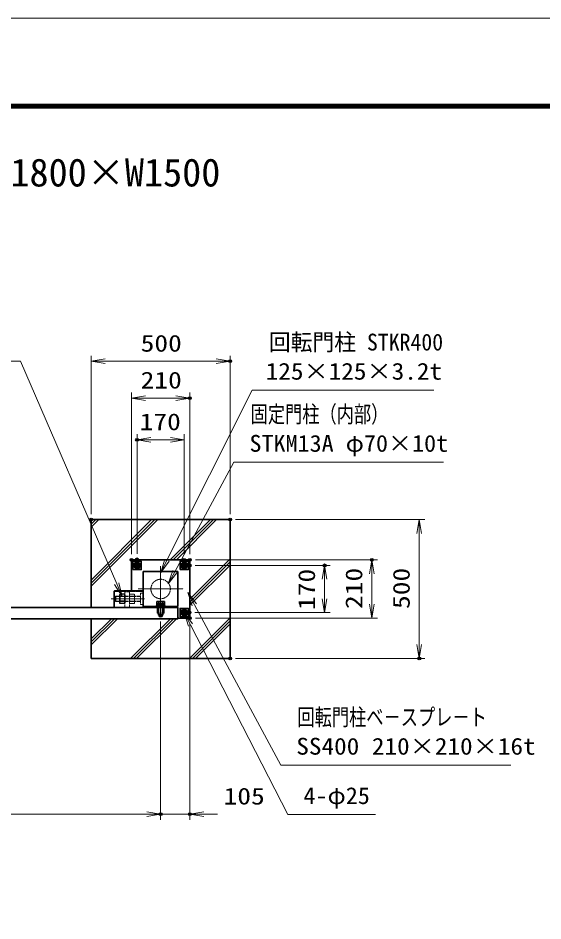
# Model space of a CAD drawing. Units: millimetres at full size. Extents: x -5940 to 5940, y -4200 to 4200.
# Drawn here: x -1537 to 353, y 949 to 4200 of the extents above; entities that cross this region are included whole.
import ezdxf
from ezdxf.enums import TextEntityAlignment as Align

# ---------------------------------------------------------------- set-up
doc = ezdxf.new("R2010")
doc.units = ezdxf.units.MM
doc.header["$LTSCALE"] = 20
doc.header["$PDMODE"] = 32
doc.header["$PDSIZE"] = 10
for name, pattern in [('DASHED', [7.5, 6, -1.5]), ('USER1', [18, 12, -1.5, 3, -1.5]), ('USER2', [9, 6, -0.75, 1.5, -0.75]), ('USER3', [3.75, 3, -0.75])]:
    doc.linetypes.add(name, pattern=pattern)
for name, color, linetype, lineweight in [('0-0_D-TTL', 7, 'Continuous', 18), ('0-1_軸線', 200, 'USER1', 15), ('0-2_隠れ線', 140, 'DASHED', 18), ('0-3_外形線', 7, 'Continuous', 35), ('0-4_寸法線', 4, 'Continuous', 18), ('0-5_0', 7, 'Continuous', 18), ('0-9_ハッチング', 253, 'Continuous', 13), ('0-C_ねじ', 253, 'Continuous', 18), ('0-D_AM_0N', 7, 'Continuous', 50), ('0-E_AM_4N', 4, 'Continuous', 25), ('0-F_AM_7N', 6, 'USER2', 18), ('1-0_AM_3N', 140, 'USER3', 25)]:
    doc.layers.add(name, color=color, linetype=linetype, lineweight=lineweight)
doc.layers.add('0-6_Defpoints', color=7, linetype='Continuous')
doc.layers.add('0-7_文字', color=254, linetype='Continuous')
doc.styles.add('ＭＳ ゴシック', font='')
doc.styles.get('ＭＳ ゴシック').set_extended_font_data('MS Gothic')

# ---------------------------------------------------------------- blocks, each defined once
blk = doc.blocks.new('PROFSP004L9486')
at = {"layer": '0-1_軸線'}
blk.add_line((-240, 0), (840, 0), dxfattribs=at)
at = {"layer": '0-3_外形線'}
for p, q in [((-16, 138.6), (-178.6, 138.6)), ((62, 160), (62, 0)), ((62, -160), (62, 0)), ((780, 160), (780, 0)), ((780, -160), (780, 0)), ((-16, -138.6), (-178.6, -138.6))]:
    blk.add_line(p, q, dxfattribs=at)
for points in [[(-200, 0), (-200, 240), (-178.6, 277.1), (-16, 277.1), (-16, 0)], [(-200, 0), (-200, -240), (-178.6, -277.1), (-16, -277.1), (-16, 0)], [(-16, 225), (0, 225), (0, 0)], [(-16, -225), (0, -225), (0, 0)], [(12, 160), (780, 160), (800, 140), (800, 0)], [(12, -160), (780, -160), (800, -140), (800, 0)]]:
    blk.add_lwpolyline(points, dxfattribs=at)
for centre, radius, start, end in [((-77.3, 207.8), 122.7, 145.61587, 214.38413), ((258.6, 0), 458.6, 162.41211, 197.58789), ((12, 172), 12, 180, 270), ((-77.3, -207.8), 122.7, 145.61587, 214.38413), ((12, -172), 12, 90, 180)]:
    blk.add_arc(centre, radius, start, end, dxfattribs=at)
at = {"layer": '0-C_ねじ'}
for p, q in [((62, 140), (12, 160)), ((62, 140), (800, 140)), ((62, -140), (12, -160)), ((62, -140), (800, -140))]:
    blk.add_line(p, q, dxfattribs=at)
blk = doc.blocks.new('PROFSP004KSH16')
at = {"layer": '0-3_外形線'}
for p, q in [((0, 186), (0, 0)), ((0, 13.2), (99.4, 26.5)), ((0, -186), (0, 0)), ((0, -13.2), (99.4, 0)), ((11.4, 268), (11.4, 14.8)), ((88, 268), (88, 25)), ((99.4, 186), (99.4, 0)), ((99.4, -186), (99.4, 0)), ((11.4, -268), (11.4, -11.7)), ((88, -268), (88, -1.5))]:
    blk.add_line(p, q, dxfattribs=at)
for points in [[(49.7, 268), (11.4, 268), (3.4, 260), (0, 186)], [(99.4, 186), (96, 260), (88, 268), (49.7, 268)], [(49.7, -268), (11.4, -268), (3.4, -260), (0, -186)], [(99.4, -186), (96, -260), (88, -268), (49.7, -268)]]:
    blk.add_lwpolyline(points, dxfattribs=at)
blk = doc.blocks.new('PROFSP004K8916')
at = {"layer": '0-3_外形線'}
blk.add_lwpolyline([(0, -300), (60, -300), (60, 300), (0, 300)], close=True, dxfattribs=at)
blk = doc.blocks.new('U23')
at = {"layer": '0-D_AM_0N'}
blk.add_lwpolyline([(-1880, 1596.1), (-1700, 1492.2), (-1520, 1596.1), (-1520, 1803.9), (-1700, 1907.8), (-1880, 1803.9)], close=True, dxfattribs=at)
for radius in [180, 101.1]:
    blk.add_circle((-1700, 1700), radius, dxfattribs=at)
at = {"layer": '0-E_AM_4N'}
blk.add_arc((-1700, 1700), 120, 260, 170, dxfattribs=at)
at = {"layer": '0-F_AM_7N'}
for p, q in [((-1928.6, 1700), (-1471.4, 1700)), ((-1700, 1928.6), (-1700, 1471.4))]:
    blk.add_line(p, q, dxfattribs=at)
blk = doc.blocks.new('U24')
at = {"layer": '0-D_AM_0N'}
blk.add_lwpolyline([(1520, 1596.1), (1700, 1492.2), (1880, 1596.1), (1880, 1803.9), (1700, 1907.8), (1520, 1803.9)], close=True, dxfattribs=at)
for radius in [180, 101.1]:
    blk.add_circle((1700, 1700), radius, dxfattribs=at)
at = {"layer": '0-E_AM_4N'}
blk.add_arc((1700, 1700), 120, 260, 170, dxfattribs=at)
at = {"layer": '0-F_AM_7N'}
for p, q in [((1471.4, 1700), (1928.6, 1700)), ((1700, 1928.6), (1700, 1471.4))]:
    blk.add_line(p, q, dxfattribs=at)
blk = doc.blocks.new('U25')
at = {"layer": '0-D_AM_0N'}
blk.add_lwpolyline([(1520, -1803.9), (1700, -1907.8), (1880, -1803.9), (1880, -1596.1), (1700, -1492.2), (1520, -1596.1)], close=True, dxfattribs=at)
for radius in [180, 101.1]:
    blk.add_circle((1700, -1700), radius, dxfattribs=at)
at = {"layer": '0-E_AM_4N'}
blk.add_arc((1700, -1700), 120, 260, 170, dxfattribs=at)
at = {"layer": '0-F_AM_7N'}
for p, q in [((1471.4, -1700), (1928.6, -1700)), ((1700, -1471.4), (1700, -1928.6))]:
    blk.add_line(p, q, dxfattribs=at)
blk = doc.blocks.new('A$C349E2BCA')
at = {"layer": '0-2_隠れ線'}
for p, q in [((-714.9, 581.1), (-714.9, -588.9)), ((-714.9, -588.9), (1355.1, -588.9))]:
    blk.add_line(p, q, dxfattribs=at)
at = {"layer": '0-3_外形線'}
for p, q in [((1355.1, 581.1), (-744.9, 581.1)), ((-744.9, 581.1), (-744.9, -588.9)), ((-714.9, -618.9), (1355.1, -618.9))]:
    blk.add_line(p, q, dxfattribs=at)
blk.add_lwpolyline([(1355.1, -618.9), (1355.1, 581.1), (-744.9, 581.1)], dxfattribs=at)
blk.add_arc((-714.9, -588.9), 30, 180, 270, dxfattribs=at)
blk = doc.blocks.new('U26')
at = {"layer": '1-0_AM_3N'}
for p, q in [((-1673.2, 346.5), (-1700, 300)), ((-1700, 300), (-1700, -300)), ((-1346.8, 346.5), (-1673.2, 346.5)), ((-1346.8, 173.3), (-1673.2, 173.3)), ((-1346.8, 346.5), (-1320, 300)), ((-1320, 300), (-1320, -300)), ((-1673.2, -346.5), (-1700, -300)), ((-1346.8, -173.3), (-1673.2, -173.3)), ((-1346.8, -346.5), (-1673.2, -346.5)), ((-1346.8, -346.5), (-1320, -300))]:
    blk.add_line(p, q, dxfattribs=at)
for centre, radius, start, end in [((-1546.8, 259.9), 153.2, 154.43847, 214.43847), ((-1127.6, 0), 572.4, 162.38303, 197.61697), ((-1473.2, 259.9), 153.2, 325.56153, 25.56153), ((-1892.4, 0), 572.4, 342.38303, 17.61697), ((-1546.8, -259.9), 153.2, 145.56153, 205.56153), ((-1473.2, -259.9), 153.2, 334.43847, 34.43847)]:
    blk.add_arc(centre, radius, start, end, dxfattribs=at)
blk = doc.blocks.new('U27')
at = {"layer": '0-2_隠れ線', "linetype": 'USER3'}
for p, q in [((-973.2, 346.5), (-1000, 300)), ((-1000, 300), (-1000, -300)), ((-646.8, 346.5), (-973.2, 346.5)), ((-646.8, 173.3), (-973.2, 173.3)), ((-646.8, 346.5), (-620, 300)), ((-620, 300), (-620, -300)), ((-973.2, -346.5), (-1000, -300)), ((-646.8, -173.3), (-973.2, -173.3)), ((-646.8, -346.5), (-973.2, -346.5)), ((-646.8, -346.5), (-620, -300))]:
    blk.add_line(p, q, dxfattribs=at)
for centre, radius, start, end in [((-846.8, 259.9), 153.2, 154.43847, 214.43847), ((-427.6, 0), 572.4, 162.38303, 197.61697), ((-773.2, 259.9), 153.2, 325.56153, 25.56153), ((-1192.4, 0), 572.4, 342.38303, 17.61697), ((-846.8, -259.9), 153.2, 145.56153, 205.56153), ((-773.2, -259.9), 153.2, 334.43847, 34.43847)]:
    blk.add_arc(centre, radius, start, end, dxfattribs=at)
blk = doc.blocks.new('dgdgagagd')
at = {"layer": '0-1_軸線'}
blk.add_line((89.7, 0), (-2340.3, 0), dxfattribs=at)
at = {"layer": '0-2_隠れ線'}
for p, q in [((-1975, 200), (-2000, 175)), ((-200, 175), (-2000, 175)), ((-2000, 175), (-2000, 0)), ((-1975, 200), (-1975, 0)), ((-200, 200), (-1975, 200)), ((-1975, -200), (-1975, 0)), ((-1320, 500), (-1320, -630)), ((-1320, 500), (-1000, 500)), ((-1000, 500), (-1000, -630)), ((-200, 400), (-200, -400)), ((0, 400), (-200, 400)), ((-200, -175), (-2000, -175)), ((-200, -400), (0, -400))]:
    blk.add_line(p, q, dxfattribs=at)
blk.add_lwpolyline([(-200, -200), (-1975, -200), (-2000, -175), (-2000, 0)], dxfattribs=at)
blk.add_blockref('U27', (0, 0), dxfattribs=at)
at = {"layer": '1-0_AM_3N'}
blk.add_blockref('U26', (0, 0), dxfattribs=at)
blk = doc.blocks.new('fffjgkkhk')
at = {"layer": '0-1_軸線'}
for p, q in [((0, 1642.4), (0, -1642.4)), ((-1623.7, 0), (1623.7, 0))]:
    blk.add_line(p, q, dxfattribs=at)
at = {"layer": '0-2_隠れ線'}
for p, q in [((-160, -1750), (-160, -1250)), ((-120, -1750), (-120, -1250)), ((120, -1750), (120, -1250)), ((160, -1750), (160, -1250)), ((260, -1750), (260, -1340))]:
    blk.add_line(p, q, dxfattribs=at)
blk.add_lwpolyline([(260, -1750), (-260, -1750), (-260, -1340)], dxfattribs=at)
for centre, radius in [((-1700, 1700), 250), ((1700, 1700), 250), ((0, 0), 700), ((1700, -1700), 250)]:
    blk.add_circle(centre, radius, dxfattribs=at)
at = {"layer": '0-3_外形線'}
for p, q in [((2100, 2100), (-2100, 2100)), ((-2100, 2100), (-2100, -140)), ((1250, 1250), (-1250, 1250)), ((-1250, 1250), (-1250, -1250)), ((1250, -1250), (1250, 1250)), ((-1250, -1250), (1250, -1250)), ((-360, -1340), (-360, -1250)), ((360, -1340), (360, -1250))]:
    blk.add_line(p, q, dxfattribs=at)
for points in [[(-2000, 1400), (-1400, 1400), (-1400, 2000), (-2000, 2000)], [(1400, 1400), (2000, 1400), (2000, 2000), (1400, 2000)], [(1400, -2000), (2000, -2000), (2000, -1400), (1400, -1400)]]:
    blk.add_lwpolyline(points, close=True, dxfattribs=at)
blk.add_lwpolyline([(2100, 2100), (2100, -2100), (1250, -2100)], dxfattribs=at)
blk.add_blockref('dgdgagagd', (-1250, -710), dxfattribs=at)
at = {"layer": '0-3_外形線', "xscale": -1, "rotation": 180}
blk.add_blockref('A$C349E2BCA', (-2605.1, -758.9), dxfattribs=at)
at = {"layer": '0-5_0'}
for name, p, rotation in [('PROFSP004K8916', (0, -1250), 90), ('PROFSP004L9486', (0, -1090.6), 270), ('PROFSP004KSH16', (0, -1190), 90)]:
    blk.add_blockref(name, p, dxfattribs=dict(at, rotation=rotation))
at = {"layer": '0-D_AM_0N'}
for name in ['U23', 'U24', 'U25']:
    blk.add_blockref(name, (0, 0), dxfattribs=at)
blk = doc.blocks.new('_Open')
at = {"layer": '0-5_0'}
blk.add_line((-20, 3.333), (0, 0), dxfattribs=at)
blk.add_lwpolyline([(-20, -3.333), (0, 0), (-20, 0)], dxfattribs=at)
blk = doc.blocks.new('S37')
at = {"layer": '0-4_寸法線'}
for points in [[(-14325333.5, 54018460.6), (-14338401.5, 54018460.6), (-14344537.5, 54006219.3), (-14344985.6, 54005325.3)], [(-14344686.5, 54006294), (-14344985.6, 54005325.3), (-14344388.5, 54006144.6)]]:
    blk.add_lwpolyline(points, dxfattribs=at)
at = {"layer": '0-4_寸法線', "color": 254, "style": 'ＭＳ ゴシック'}
for s, width, p in [('回転門柱 STKR400', 0.95, (-14337205.2, 54020957.5)), ('125×125×3.2t', 1.1, (-14337429.5, 54018857.5))]:
    blk.add_text(s, height=1212, dxfattribs=dict(at, width=width)).set_placement(p, align=Align.BOTTOM_LEFT)
blk = doc.blocks.new('S38')
at = {"layer": '0-4_寸法線'}
for points in [[(-14324629.9, 54013268.1), (-14339713.9, 54013268.1), (-14343978.7, 54005393.7), (-14344455, 54004514.3)], [(-14344125.3, 54005473), (-14344455, 54004514.3), (-14343832.2, 54005314.3)]]:
    blk.add_lwpolyline(points, dxfattribs=at)
at = {"layer": '0-4_寸法線', "color": 254, "style": 'ＭＳ ゴシック'}
for s, width, p in [('固定門柱（内部）', 0.75, (-14338517.5, 54015764.9)), ('STKM13A φ70×10t', 1.05, (-14338597.9, 54013664.9))]:
    blk.add_text(s, height=1212, dxfattribs=dict(at, width=width)).set_placement(p, align=Align.BOTTOM_LEFT)
blk = doc.blocks.new('S39')
at = {"layer": '0-4_寸法線'}
for points in [[(-14319771.2, 53991454.6), (-14336343.2, 53991454.6), (-14342568.4, 54003006.6), (-14343042.8, 54003886.9)], [(-14342421.7, 54003085.7), (-14343042.8, 54003886.9), (-14342715.1, 54002927.5)]]:
    blk.add_lwpolyline(points, dxfattribs=at)
at = {"layer": '0-4_寸法線', "color": 254, "style": 'ＭＳ ゴシック'}
for s, width, p in [('回転門柱ベ－スプレ－ト', 0.75, (-14335146.9, 53993951.4)), ('SS400 210×210×16t', 1.1, (-14335227.2, 53991851.4))]:
    blk.add_text(s, height=1212, dxfattribs=dict(at, width=width)).set_placement(p, align=Align.BOTTOM_LEFT)
blk = doc.blocks.new('S40')
at = {"layer": '0-4_寸法線'}
for points in [[(-14329517.1, 53987897.6), (-14335826.7, 53987897.6), (-14342838.7, 54001557.3), (-14343295.4, 54002446.9)], [(-14342690.5, 54001633.4), (-14343295.4, 54002446.9), (-14342987, 54001481.2)]]:
    blk.add_lwpolyline(points, dxfattribs=at)
at = {"layer": '0-4_寸法線', "color": 254, "style": 'ＭＳ ゴシック', "width": 1.05}
blk.add_text('4-φ25', height=1212, dxfattribs=at).set_placement((-14334710.7, 53988294.5), align=Align.BOTTOM_LEFT)
blk = doc.blocks.new('S41')
at = {"layer": '0-4_寸法線'}
for points in [[(-14371442.1, 54020564.4), (-14355090.9, 54020564.4), (-14348152.6, 54004529.7), (-14347755.4, 54003611.9)], [(-14348305.5, 54004463.5), (-14347755.4, 54003611.9), (-14347999.6, 54004595.9)]]:
    blk.add_lwpolyline(points, dxfattribs=at)
at = {"layer": '0-4_寸法線', "color": 254, "style": 'ＭＳ ゴシック', "width": 0.85}
blk.add_text('レベル調整金具\u3000SUS304', height=1212, dxfattribs=at).set_placement((-14371787.7, 54020961.2), align=Align.BOTTOM_LEFT)

msp = doc.modelspace()

# ---------------------------------------------------------------- linework, layer by layer
at = {"layer": '0-0_D-TTL'}
for points in [[(-5940, -4200), (5940, -4200), (5940, 4200), (-5940, 4200)], [(-5558.14, 3889.71), (5558.14, 3889.71), (5558.14, -3888.86), (-5558.14, -3888.86)], [(-5554.61, 3886.18), (5554.61, 3886.18), (5554.61, -3885.32), (-5554.61, -3885.32)], [(-5551.07, 3882.64), (5551.07, 3882.64), (5551.07, -3881.79), (-5551.07, -3881.79)], [(-5547.54, 3879.11), (5547.54, 3879.11), (5547.54, -3878.25), (-5547.54, -3878.25)], [(-5544, 3875.57), (5544, 3875.57), (5544, -3874.71), (-5544, -3874.71)]]:
    msp.add_lwpolyline(points, close=True, dxfattribs=at)
at = {"layer": '0-3_外形線'}
msp.add_lwpolyline([(-1273.52, 2037.18), (-1273.52, 1894.18), (-773.52, 1894.18), (-773.52, 2394.18), (-1273.52, 2394.18), (-1273.52, 2077.18)], dxfattribs=at)
msp.add_lwpolyline([(-2481.02, 2077.18), (-961.02, 2077.18), (-961.02, 2037.18), (-2481.02, 2037.18)], close=True, dxfattribs=at)
at = {"layer": '0-4_寸法線'}
for p, q in [((-1273.52, 2414.18), (-1273.52, 2984.19)), ((-1273.52, 2964.19), (-773.52, 2964.19)), ((-773.52, 2414.18), (-773.52, 2984.19)), ((-1128.52, 2269.18), (-1128.52, 2851.48)), ((-1128.52, 2831.48), (-918.52, 2831.48)), ((-918.52, 2269.18), (-918.52, 2851.48)), ((-1108.52, 2270.8), (-1108.52, 2701.48)), ((-938.52, 2268.62), (-938.52, 2701.48)), ((-938.52, 2681.48), (-1108.52, 2681.48)), ((-753.52, 2394.18), (-72.39, 2394.18)), ((-92.39, 2394.18), (-92.39, 1894.18)), ((-898.52, 2249.18), (-243.11, 2249.18)), ((-263.11, 2039.18), (-263.11, 2249.18)), ((-899.08, 2229.18), (-413.11, 2229.18)), ((-433.11, 2059.18), (-433.11, 2229.18)), ((-900.04, 2059.18), (-413.11, 2059.18)), ((-1023.52, 2027.65), (-1023.52, 1313.5)), ((-1023.52, 2027.65), (-1023.52, 1313.5)), ((-918.52, 2019.18), (-918.52, 1313.5)), ((-898.52, 2039.18), (-243.11, 2039.18)), ((-753.52, 1894.18), (-72.39, 1894.18)), ((-2523.52, 1333.5), (-1023.52, 1333.5)), ((-1073.52, 1333.5), (-1123.52, 1333.5)), ((-1023.52, 1333.5), (-918.52, 1333.5)), ((-868.52, 1333.5), (-818.52, 1333.5))]:
    msp.add_line(p, q, dxfattribs=at)
at = {"layer": '0-6_Defpoints'}
for p in [(-773.52, 2964.19), (-918.52, 2831.48), (-1108.52, 2681.48), (-1273.52, 2394.18), (-773.52, 2394.18), (-773.52, 2394.18), (-1128.52, 2249.18), (-1108.52, 2250.8), (-938.52, 2248.62), (-918.52, 2249.18), (-918.52, 2249.18), (-263.11, 2249.18), (-919.08, 2229.18), (-433.11, 2229.18), (-1023.52, 2047.65), (-920.04, 2059.18), (-918.52, 2039.18), (-918.52, 2039.18), (-773.52, 1894.18), (-92.39, 1894.18), (-1023.52, 1333.5), (-918.52, 1333.5)]:
    msp.add_point(p, dxfattribs=at)
at = {"layer": '0-9_ハッチング'}
for p, q in [((-1273.52, 2388.65), (-1268, 2394.18)), ((-1273.52, 2176.52), (-1055.87, 2394.18)), ((-1273.52, 2377.78), (-1257.13, 2394.18)), ((-1273.52, 2165.65), (-1044.99, 2394.18)), ((-1273.52, 2366.9), (-1246.25, 2394.18)), ((-1273.52, 2154.77), (-1034.12, 2394.18)), ((-988.74, 2249.18), (-843.74, 2394.18)), ((-977.86, 2249.18), (-832.86, 2394.18)), ((-966.99, 2249.18), (-821.99, 2394.18)), ((-918.52, 2107.26), (-773.52, 2252.26)), ((-918.52, 2096.38), (-773.52, 2241.38)), ((-918.52, 2085.51), (-773.52, 2230.51)), ((-1273.52, 1964.39), (-1200.74, 2037.18)), ((-1273.52, 1953.51), (-1189.86, 2037.18)), ((-1273.52, 1942.64), (-1178.99, 2037.18)), ((-1131.6, 1894.18), (-988.6, 2037.18)), ((-1120.73, 1894.18), (-977.73, 2037.18)), ((-1109.85, 1894.18), (-966.85, 2037.18)), ((-919.47, 1894.18), (-773.52, 2040.12)), ((-908.6, 1894.18), (-773.52, 2029.25)), ((-897.72, 1894.18), (-773.52, 2018.37))]:
    msp.add_line(p, q, dxfattribs=at)

# ---------------------------------------------------------------- block references
at = {"layer": '0-3_外形線', "xscale": 0.05, "yscale": 0.05}
msp.add_blockref('fffjgkkhk', (-1023.52, 2144.18), dxfattribs=at)
at = {"layer": '0-4_寸法線'}
for name, p, xscale, yscale in [('S41', (716226.25, -2698063.17), 0.05, 0.05), ('S37', (716226.25, -2698063.17), 0.05, 0.05), ('_Open', (-773.52, 2964.19), 2.5, 2.5), ('_Open', (-918.52, 2831.48), 2.5, 2.5), ('S38', (716226.25, -2698063.17), 0.05, 0.05), ('_Open', (-938.52, 2681.48), 2.5, 2.5), ('S39', (716226.25, -2698063.17), 0.05, 0.05), ('S40', (716226.25, -2698063.17), 0.05, 0.05), ('_Open', (-1023.52, 1333.5), 2.5, 2.5), ('_Open', (-1023.52, 1333.5), 2.5, 2.5)]:
    msp.add_blockref(name, p, dxfattribs=dict(at, xscale=xscale, yscale=yscale))
at = {"layer": '0-4_寸法線', "xscale": 2.5, "yscale": 2.5}
for p, rotation in [((-1273.52, 2964.19), 180), ((-1128.52, 2831.48), 180), ((-1108.52, 2681.48), 180), ((-92.39, 2394.18), 90), ((-263.11, 2249.18), 90), ((-433.11, 2229.18), 90), ((-433.11, 2059.18), 270), ((-263.11, 2039.18), 270), ((-92.39, 1894.18), 270), ((-918.52, 1333.5), 180)]:
    msp.add_blockref('_Open', p, dxfattribs=dict(at, rotation=rotation))

# ---------------------------------------------------------------- texts
at = {"layer": '0-4_寸法線', "color": 254, "style": 'ＭＳ ゴシック', "width": 1.2}
for s, p in [('500', (-1095.52, 2980.54)), ('210', (-1095.52, 2847.82)), ('170', (-1099.12, 2697.82)), ('105', (-796.94, 1349.84))]:
    msp.add_text(s, height=60.56, dxfattribs=at).set_placement(p, align=Align.BOTTOM_LEFT)
for s, p in [('170', (-449.45, 2068.58)), ('210', (-279.45, 2072.18)), ('500', (-108.73, 2072.18))]:
    msp.add_text(s, height=60.56, rotation=90, dxfattribs=at).set_placement(p, align=Align.BOTTOM_LEFT)
at = {"layer": '0-7_文字', "style": 'ＭＳ ゴシック'}
msp.add_text('TKK-SG（片開）H1800×W1500', height=101, dxfattribs=at).set_placement((-2596.34, 3563.26), align=Align.BOTTOM_LEFT)

doc.saveas('drawing.dxf')
